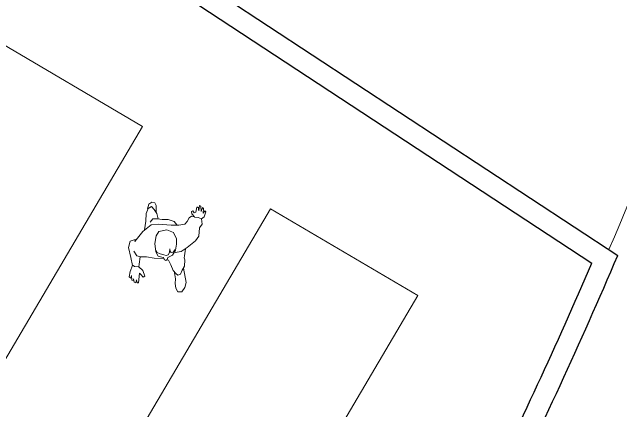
# Model space of a CAD drawing. Header units: millimetres. Extents: x 262 to 370, y -104 to 114.
# Drawn here: x 348.286 to 352.982, y -91.873 to -88.795 of the extents above; entities that cross this region are included whole.
import ezdxf

# ---------------------------------------------------------------- set-up
doc = ezdxf.new("R2010")
doc.units = ezdxf.units.MM
doc.header["$LTSCALE"] = 0.1
doc.layers.get('0').update_dxf_attribs({"lineweight": 9})
for name, color, linetype, lineweight in [('detalles', 2, 'Continuous', 9), ('mobiliario', 3, 'Continuous', 13), ('muros', 4, 'Continuous', 30)]:
    doc.layers.add(name, color=color, linetype=linetype, lineweight=lineweight)

# ---------------------------------------------------------------- blocks, each defined once
blk = doc.blocks.new('personasp13')
for points in [[(0.0822, -0.0642), (0.1285, -0.0556), (0.1747, -0.0248), (0.2382, 0.0267), (0.2656, 0.061), (0.269, 0.1262), (0.2896, 0.1536), (0.2861, 0.1965), (0.3067, 0.2119), (0.3187, 0.2497), (0.3118, 0.2565), (0.2981, 0.2394), (0.3016, 0.2754), (0.293, 0.2823), (0.2827, 0.2514), (0.281, 0.2926), (0.2707, 0.2977), (0.2639, 0.2565), (0.2604, 0.2857), (0.2502, 0.2857), (0.2416, 0.2462), (0.2296, 0.2428), (0.2176, 0.2565), (0.2073, 0.2531), (0.2107, 0.2342), (0.2313, 0.2102), (0.2073, 0.2154), (0.1902, 0.2034), (0.1747, 0.1759), (0.1559, 0.1553), (0.1113, 0.1468), (0.0514, 0.1468), (-0.0481, 0.1553), (-0.1029, 0.1485), (-0.168, 0.097), (-0.2297, 0.0215), (-0.2263, 0.0353), (-0.264, 0.0233), (-0.2777, -0.0265), (-0.2606, -0.1037), (-0.2469, -0.1637), (-0.264, -0.21), (-0.2726, -0.2529), (-0.2606, -0.2632), (-0.2554, -0.2409), (-0.252, -0.2769), (-0.24, -0.2803), (-0.2383, -0.2683), (-0.2349, -0.2941), (-0.2211, -0.2975), (-0.216, -0.2752), (-0.2109, -0.2992), (-0.2006, -0.2992), (-0.192, -0.2237), (-0.1817, -0.234), (-0.1646, -0.2546), (-0.1526, -0.246), (-0.168, -0.2032), (-0.1972, -0.174), (-0.1954, -0.1551), (-0.1869, -0.0968), (-0.1389, -0.0968), (-0.0789, -0.1071), (-0.0094, -0.1131)], [(-0.0498, 0.1965), (-0.06, 0.236), (-0.0789, 0.2668), (-0.0995, 0.2908), (-0.1252, 0.2754), (-0.1406, 0.2377), (-0.144, 0.1776), (-0.1543, 0.1107)], [(-0.0652, 0.2497), (-0.0635, 0.2994), (-0.0738, 0.32), (-0.0978, 0.3252), (-0.12, 0.3097), (-0.1303, 0.2737)], [(0.0959, 0.1502), (0.0736, 0.1759), (0.0274, 0.1896), (-0.0189, 0.1914), (-0.0532, 0.1965), (-0.0909, 0.1965), (-0.1115, 0.1708)], [(0.2313, 0.2085), (0.2587, 0.2068), (0.2844, 0.1965)], [(0.0823, -0.041), (0.0668, -0.0625), (0.0514, -0.0642), (0.0428, -0.0556), (0.0411, -0.0357), (0.0376, -0.0642), (0.0291, -0.0831), (0.0136, -0.0882), (-0.0052, -0.0831), (-0.0326, -0.0745), (-0.0566, -0.0642), (-0.0669, -0.0453)], [(0.0241, -0.1207), (0.0308, -0.1225), (0.0479, -0.1603), (0.0668, -0.2032), (0.0873, -0.2255), (0.1028, -0.2392), (0.1233, -0.2306), (0.1353, -0.2014), (0.1542, -0.1688), (0.1576, -0.1208), (0.1525, -0.1054), (0.1542, -0.0899), (0.161, -0.0368)], [(-0.1852, -0.0968), (-0.2143, -0.0899), (-0.2366, -0.0539)], [(-0.2486, -0.1586), (-0.2314, -0.1723), (-0.2023, -0.174)], [(0.1473, -0.186), (0.1662, -0.2958), (0.1576, -0.3352), (0.1336, -0.3678), (0.1028, -0.3678), (0.0873, -0.3387), (0.0822, -0.3044), (0.0839, -0.2666), (0.0771, -0.222)]]:
    blk.add_lwpolyline(points)
blk.add_lwpolyline([(0.0102, -0.1266), (0.0193, -0.118), (0.0244, -0.1019), (0.0622, -0.0859), (0.0839, -0.0453), (0.0925, -0.0008), (0.0925, 0.0404), (0.0695, 0.0913), (0.0187, 0.1097), (-0.0434, 0.0976), (-0.0657, 0.065), (-0.0738, 0.0061), (-0.0669, -0.0591), (-0.0492, -0.0922), (-0.0201, -0.0991), (-0.0093, -0.103), (-0.0012, -0.1202)], close=True)

msp = doc.modelspace()

# ---------------------------------------------------------------- linework, layer by layer
at = {"layer": 'detalles'}
msp.add_arc((315.5545, -74.6795), 40.6, 336.86874, 341.7036, dxfattribs=at)
at = {"layer": 'mobiliario', "ltscale": 0.1}
for points in [[(348.1537, -89.0092), (349.2913, -89.6791), (345.7478, -95.6958), (344.6102, -95.0258)], [(350.278, -90.3127), (351.4155, -90.9827), (347.872, -96.9993), (346.7345, -96.3294)]]:
    msp.add_lwpolyline(points, close=True, dxfattribs=at)
at = {"layer": 'muros'}
for p, q in [((348.9957, -88.0682), (352.9585, -90.6734)), ((348.7643, -88.1076), (352.7586, -90.7335))]:
    msp.add_line(p, q, dxfattribs=at)
for radius, end in [(40.68, 336.84849), (40.52, 336.65927)]:
    msp.add_arc((315.5545, -74.6795), radius, 333.75688, end, dxfattribs=at)

# ---------------------------------------------------------------- block references
at = {"layer": 'mobiliario'}
msp.add_blockref('personasp13', (349.4615, -90.5866), dxfattribs=at)

doc.saveas('drawing.dxf')
